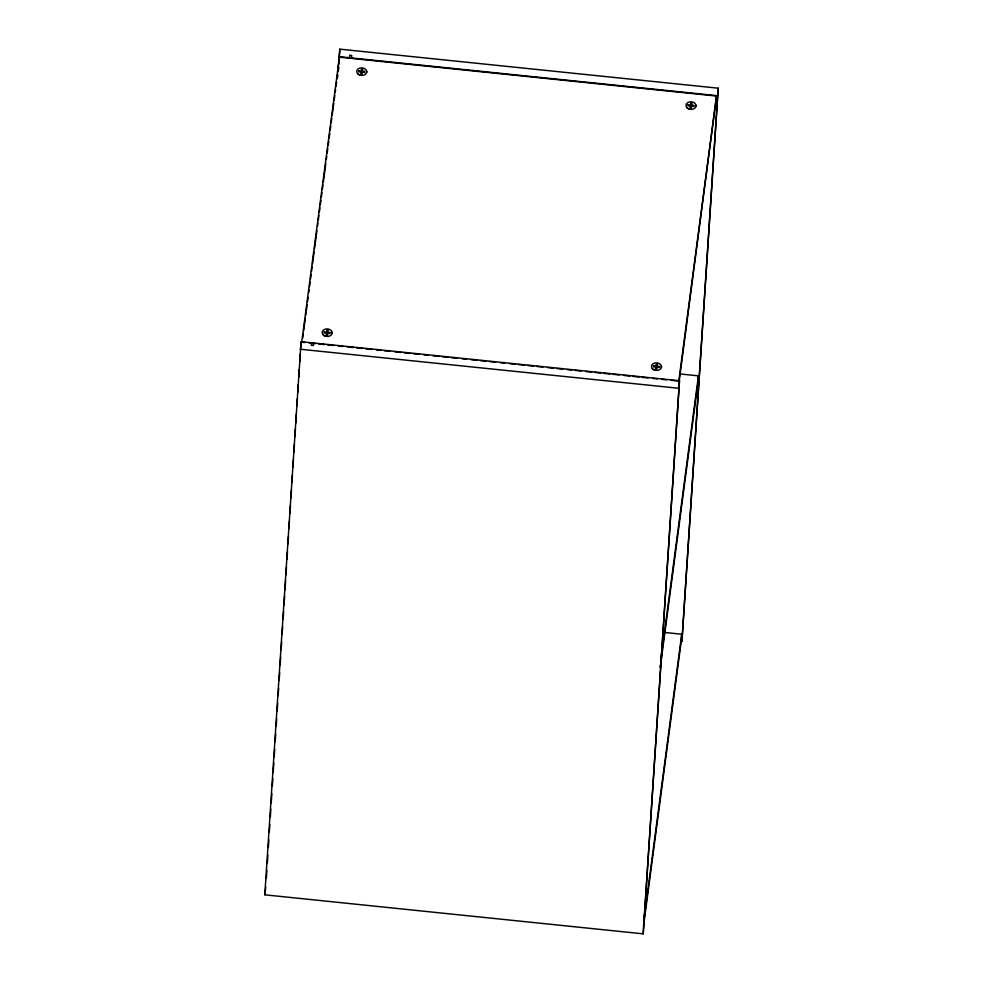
<?xml version="1.0" encoding="UTF-8"?>
<svg xmlns="http://www.w3.org/2000/svg" width="983" height="983" viewBox="0 0 983 983"><rect width="100%" height="100%" fill="white"/><g stroke="black" fill="none" stroke-linecap="round" stroke-linejoin="round"><path stroke-width="1.47" d="M323.1 334.761L323.997 335.51A5.026 3.785 3.7 0 0 332.143 333.446L332.193 332.463M357.652 73.7L358.549 74.45A5.026 3.785 3.7 0 0 366.696 72.398L366.745 71.415M652.38 368.723L653.277 369.473A5.026 3.785 3.7 0 0 661.424 367.421L661.473 366.426M686.945 107.675L687.83 108.425A5.026 3.785 3.7 0 0 695.976 106.361L696.025 105.378M264.796 894.813L301.068 341.703L679.486 380.74L643.201 933.85L264.796 894.813L265.791 887.317M266.381 878.114L266.872 870.459M267.376 862.791L267.868 855.124M268.359 847.469L268.863 839.801M269.354 832.134L269.846 824.479M270.35 816.812L270.841 809.156M271.234 803.025L271.836 793.822M272.328 786.167L272.819 778.499M273.225 772.368L273.815 763.177M274.208 757.045L274.712 749.378M275.203 741.723L275.695 734.055M276.198 726.388L276.69 718.733M277.181 711.065L277.685 703.398M278.177 695.743L278.668 688.075M279.172 680.408L279.663 672.753M280.155 665.086L280.659 657.418M281.15 649.763L281.642 642.096M282.146 634.44L282.637 626.773M283.129 619.106L283.632 611.451M284.026 605.319L284.615 596.116M285.009 589.984L285.611 580.793M286.004 574.662L286.495 566.994M286.999 559.339L287.491 551.672M287.982 544.017L288.486 536.349M288.977 528.682L289.469 521.027M289.973 513.359L290.464 505.692M290.956 498.037L291.459 490.37M291.951 482.702L292.442 475.047M292.946 467.38L293.438 459.712M293.929 452.057L294.433 444.39M294.925 436.735L295.416 429.067M295.822 422.936L296.411 413.745M296.903 406.077L297.407 398.41M297.8 392.278L298.291 384.623M298.795 376.956L299.287 369.289M299.778 361.633L300.282 353.966M300.675 347.835L301.068 341.703M337.415 78.112L337.611 75.04M337.808 71.98L339.799 49.15L718.204 88.187L681.932 641.297L718.204 88.187M338.41 70.604L338.607 67.544M339.012 63.711L339.799 49.15M643.73 923.221L643.558 925.839L643.963 922.816M660.441 664.84L660.269 667.469L660.674 664.434M643.201 933.85L679.486 380.74M663.402 632.339L681.723 634.232L681.293 640.781L644.369 919.781M680.089 373.958L698.421 375.85L698.004 382.412L661.08 661.399M304.755 342.526L301.707 342.219L339.442 57.161L716.521 96.051L678.761 384.636M302.69 338.152L303.292 333.606M303.686 330.571L305.295 318.443M305.701 315.408L307.101 304.804M307.507 301.769L308.109 297.222M308.711 292.664L309.104 289.641M309.51 286.606L310.112 282.06M310.517 279.025L311.12 274.478M311.513 271.443L312.115 266.897M312.52 263.862L314.13 251.734M314.523 248.699L316.931 230.501M317.534 225.955L317.939 222.92M318.345 219.885L318.947 215.338M319.34 212.303L319.942 207.757M320.347 204.722L320.95 200.176M321.355 197.141L321.957 192.594M322.35 189.559L322.952 185.013M323.358 181.978L325.766 163.792M326.368 159.234L326.774 156.211M327.167 153.176L327.769 148.63M328.175 145.595L328.777 141.048M329.182 138.013L329.784 133.467M330.177 130.432L330.779 125.885M331.185 122.85L331.787 118.304M332.193 115.269L333.79 103.141M334.195 100.106L334.798 95.56M335.203 92.525L335.596 89.49M336.002 86.455L336.604 81.908M337.009 78.873L337.611 74.327M338.005 71.292L338.607 66.746M311.697 342.809L311.365 345.303L313.356 345.512L313.688 343.006M349.42 57.751L349.751 55.245L351.742 55.453L351.41 57.948M678.786 381.109L716.521 96.051M661.092 657.873L698.421 375.85M644.393 916.254L681.723 634.232M338.803 56.645L717.209 95.683M309.338 343.006L315.445 343.632M318.504 343.952L324.611 344.578M327.658 344.886L333.765 345.524M338.349 345.991L342.92 346.471M347.503 346.938L353.61 347.564M356.669 347.884L362.776 348.51M365.823 348.83L371.93 349.456M376.514 349.936L381.097 350.403M384.144 350.722L390.251 351.349M394.834 351.816L400.941 352.455M403.988 352.762L410.095 353.389M413.155 353.708L419.262 354.335M423.833 354.814L428.416 355.281M432.999 355.76L439.106 356.387M442.153 356.706L448.26 357.333M451.32 357.652L457.427 358.279M462.01 358.746L466.581 359.225M471.164 359.692L477.271 360.319M480.318 360.638L486.425 361.265M489.485 361.584L495.592 362.211M500.175 362.69L504.746 363.157M509.329 363.636L515.436 364.263M518.496 364.57L524.603 365.209M527.65 365.516L533.757 366.155M536.816 366.462L542.923 367.101M547.494 367.568L553.601 368.195M556.661 368.514L562.768 369.141M567.338 369.62L571.922 370.087M574.981 370.407L581.088 371.033M585.659 371.5L591.766 372.139M594.826 372.446L600.932 373.085M603.98 373.393L610.087 374.019M613.146 374.339L619.253 374.965M623.824 375.445L629.931 376.071M632.991 376.391L639.097 377.017M642.145 377.337L648.252 377.964M652.835 378.43L657.418 378.91M662.001 379.377L666.572 379.856M671.156 380.323L677.262 380.949M300.073 349.211L678.491 388.248M690.189 109.31L687.83 108.425A5.026 3.785 3.7 0 1 689.292 101.986A5.026 3.785 3.7 0 1 695.976 106.361M360.908 75.335L358.549 74.45A5.026 3.785 3.7 0 1 359.999 68.024A5.026 3.785 3.7 0 1 366.696 72.398M655.636 370.358L653.277 369.473A5.026 3.785 3.7 0 1 654.739 363.034A5.026 3.785 3.7 0 1 661.424 367.421M326.356 336.395L323.997 335.51A5.026 3.785 3.7 0 1 325.447 329.072A5.026 3.785 3.7 0 1 332.143 333.446M324.267 331.861L324.132 332.868L326.467 333.114L326.233 334.859L327.56 335.006L327.794 333.249L330.116 333.483L330.251 332.487L327.929 332.242L328.162 330.485L326.823 330.349L326.589 332.107L324.267 331.861M358.82 70.813L358.684 71.82L361.019 72.054L360.786 73.811L362.113 73.946L362.346 72.189L364.681 72.435L364.804 71.427L362.481 71.194L362.715 69.437L361.375 69.302L361.154 71.059L358.82 70.813M653.548 365.836L653.412 366.831L655.747 367.077L655.514 368.834L656.841 368.969L657.074 367.212L659.409 367.458L659.544 366.45L657.209 366.217L657.443 364.46L656.116 364.324L655.882 366.069L653.548 365.836M688.1 104.788L687.977 105.783L690.299 106.029L690.066 107.774L691.405 107.921L691.627 106.164L693.961 106.397L694.096 105.402L691.762 105.156L691.995 103.399L690.668 103.264L690.435 105.021L688.1 104.788"/></g></svg>
